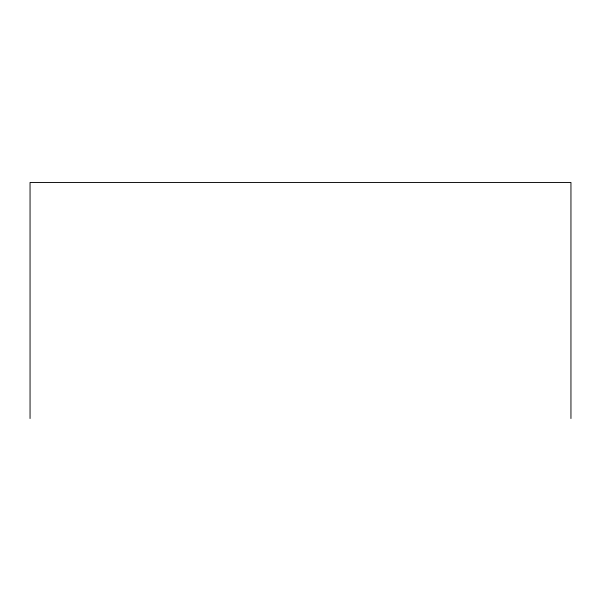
<?xml version="1.0" encoding="UTF-8"?>
<svg xmlns="http://www.w3.org/2000/svg" width="601" height="601" viewBox="0 0 601 601"><rect width="100%" height="100%" fill="white"/><g stroke="black" fill="none" stroke-linecap="round" stroke-linejoin="round"><path stroke-width="0.9" d="M570.95 418.529L570.95 182.471L30.05 182.471L30.05 418.529"/></g></svg>
